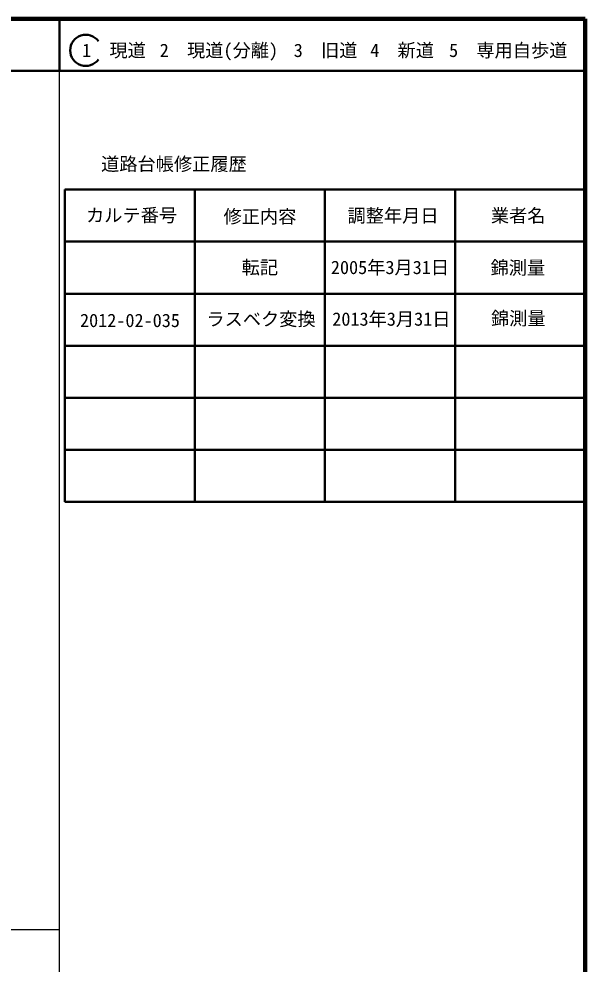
# Model space of a CAD drawing. Units: millimetres on the paper, enlarged 1000 times. Extents: x 60373 to 700373, y 4510 to 364510.
# Drawn here: x 591552 to 700373, y 182867 to 364510 of the extents above; entities that cross this region are included whole.
import ezdxf
from ezdxf.enums import TextEntityAlignment as Align

# ---------------------------------------------------------------- set-up
doc = ezdxf.new("R2010")
doc.units = ezdxf.units.MM
doc.header["$LTSCALE"] = 1000
for name, color, linetype, lineweight in [('M-TTL', 2, 'Continuous', 140), ('M-TTL-BAND', 7, 'Continuous', 25), ('M-TTL-FRAM', 2, 'Continuous', 50), ('M-TTL-LINE', 7, 'Continuous', 50)]:
    doc.layers.add(name, color=color, linetype=linetype, lineweight=lineweight)
doc.layers.add('M-TTL-TXT', color=7, linetype='Continuous')
doc.styles.add('ＭＳ ゴシック', font='')
doc.styles.get('ＭＳ ゴシック').set_extended_font_data('MS Gothic')

msp = doc.modelspace()

# ---------------------------------------------------------------- linework, layer by layer
at = {"layer": 'M-TTL'}
for p, q in [((700373, 364510), (60373, 364510)), ((700373, 4510), (700373, 364510))]:
    msp.add_line(p, q, dxfattribs=at)
at = {"layer": 'M-TTL-BAND'}
for p, q in [((599373, 4510), (599373, 354510)), ((60373, 189510), (599373, 189510))]:
    msp.add_line(p, q, dxfattribs=at)
at = {"layer": 'M-TTL-FRAM'}
for p, q in [((600373, 331706), (600373, 271706)), ((600373, 331706), (700373, 331706)), ((600373, 271706), (700373, 271706))]:
    msp.add_line(p, q, dxfattribs=at)
at = {"layer": 'M-TTL-LINE'}
for p, q in [((599373, 364510), (599373, 354510)), ((60373, 354510), (700373, 354510)), ((625373, 331706), (625373, 271706)), ((650373, 331706), (650373, 271706)), ((675373, 331706), (675373, 271706)), ((600373, 321706), (700373, 321706)), ((600373, 311706), (700373, 311706)), ((600373, 301706), (700373, 301706)), ((600373, 291706), (700373, 291706)), ((600373, 281706), (700373, 281706))]:
    msp.add_line(p, q, dxfattribs=at)
msp.add_arc((604403, 358468), 3000, 35.68533, 324.31467, dxfattribs=at)

# ---------------------------------------------------------------- texts
at = {"layer": 'M-TTL-TXT', "style": 'ＭＳ ゴシック'}
for s, p in [('1\u3000現道', (609821, 358468)), ('2\u3000現道(分離)', (629991, 358468)), ('3\u3000旧道', (650494, 358468)), ('4\u3000新道', (665197, 358468)), ('5\u3000専用自歩道', (685601, 358468)), ('道路台帳修正履歴', (621341, 336623)), ('カルテ番号', (613212, 326787)), ('修正内容', (637882, 326532)), ('調整年月日', (663462, 326706)), ('業者名', (687507, 326706)), ('転記', (637873, 316755)), ('2005年3月31日', (662873, 316755)), ('錦測量', (687449, 316698)), ('2012-02-035', (612899, 306567)), ('ラスベク変換', (638085, 306830)), ('2013年3月31日', (663140, 306830)), ('錦測量', (687540, 306961))]:
    msp.add_text(s, height=2566, dxfattribs=at).set_placement(p, align=Align.MIDDLE_CENTER)

doc.saveas('drawing.dxf')
